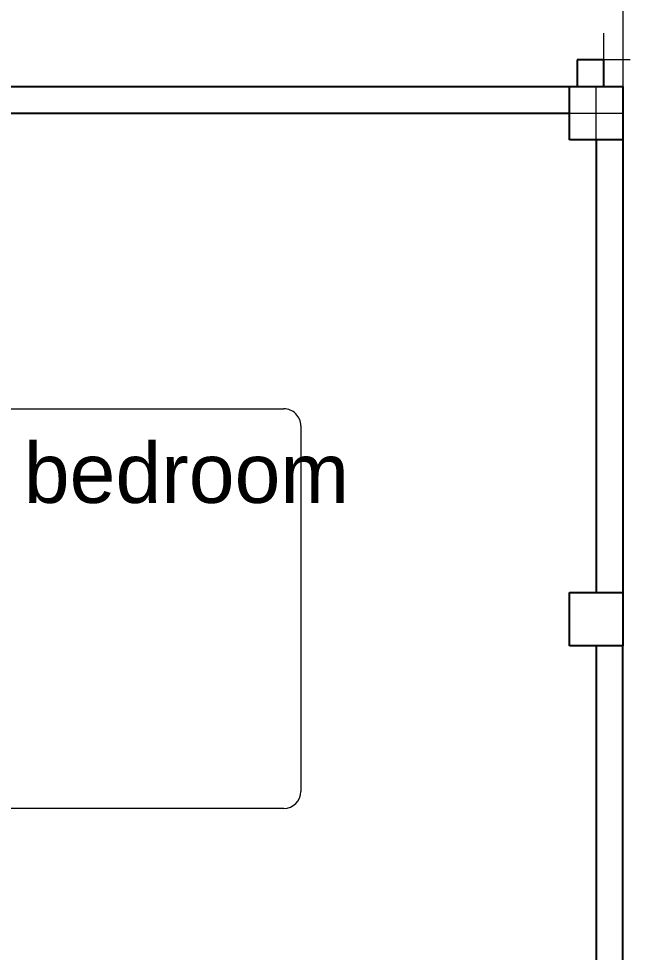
# Model space of a CAD drawing. Header units: metres. Extents: x 6.9 to 88.2, y -7.2 to 15.9.
# Drawn here: x 18.49 to 20.786, y 8.76 to 12.264 of the extents above; entities that cross this region are included whole.
import ezdxf
from ezdxf.enums import TextEntityAlignment as Align

# ---------------------------------------------------------------- set-up
doc = ezdxf.new("R2010")
doc.units = ezdxf.units.M
doc.layers.get('0').update_dxf_attribs({"lineweight": 9})
for name, color, linetype, lineweight in [('CASCO', 86, 'Continuous', 5), ('inne_gulv', 252, 'Continuous', 15), ('MOBILIARIO', 4, 'Continuous', 9)]:
    doc.layers.add(name, color=color, linetype=linetype, lineweight=lineweight)
doc.layers.add('walls', color=6, linetype='Continuous')
doc.styles.add('COTA50', font='swissci.ttf', dxfattribs={"height": 0.09})

# ---------------------------------------------------------------- blocks, each defined once
blk = doc.blocks.new('BEDASD')
at = {"layer": 'MOBILIARIO'}
for p, q in [((133.395, 12.884), (133.395, 13.2121)), ((133.395, 13.2121), (133.8051, 13.2121)), ((133.8051, 13.2121), (133.8051, 12.884)), ((133.8496, 13.2121), (135.3501, 13.2121)), ((133.8496, 13.1479), (133.8496, 13.2121)), ((135.8047, 13.2121), (135.3946, 13.2121)), ((135.3946, 13.2121), (135.3946, 12.884)), ((135.8047, 12.884), (135.8047, 13.2121)), ((133.8496, 13.1479), (135.3501, 13.1479)), ((134.6199, 13.1051), (133.9138, 13.1051)), ((133.9138, 13.1051), (133.9138, 12.8056)), ((134.6199, 12.8056), (134.6199, 13.1051)), ((135.2859, 13.1051), (134.6798, 13.1051)), ((134.6798, 13.1051), (134.6798, 12.8056)), ((135.2859, 12.8056), (135.2859, 13.1051)), ((133.8496, 11.3702), (133.8496, 13.0837)), ((135.3501, 13.0837), (135.3501, 11.3702)), ((133.8051, 12.884), (133.395, 12.884)), ((133.436, 12.843), (133.436, 12.884)), ((133.8051, 12.884), (133.7641, 12.884)), ((133.7641, 12.884), (133.7641, 12.843)), ((135.3946, 12.884), (135.4356, 12.884)), ((135.3946, 12.884), (135.8047, 12.884)), ((135.4356, 12.884), (135.4356, 12.843)), ((135.7637, 12.843), (135.7637, 12.884)), ((133.7641, 12.843), (133.436, 12.843)), ((135.4356, 12.843), (135.7637, 12.843)), ((133.9138, 12.8056), (134.6199, 12.8056)), ((134.6798, 12.8056), (135.3501, 12.8056)), ((134.6157, 12.7628), (135.3501, 12.7628)), ((134.3417, 12.5916), (135.3501, 12.5916)), ((135.2859, 11.306), (133.9138, 11.306))]:
    blk.add_line(p, q, dxfattribs=at)
for centre, radius, start, end in [((133.9138, 13.0837), 0.0642, 90, 180), ((135.2859, 13.0837), 0.0642, 0, 90), ((133.4003, 12.9553), 0.5349, 343.7398, 16.2602), ((135.1334, 12.9553), 0.5349, 163.7398, 196.2602), ((134.1663, 12.9553), 0.5349, 343.7398, 16.2602), ((135.7994, 12.9553), 0.5349, 163.7398, 196.2602), ((134.7549, 12.1789), 0.5848, 93.1663, 132.0658), ((134.6741, 11.9841), 0.7809, 94.2918, 111.7676), ((133.7337, 14.5725), 1.9736, 273.3665, 289.2534), ((133.8817, 13.196), 0.7561, 267.5673, 309.5461), ((133.9138, 11.3702), 0.0642, 180, 270), ((135.2859, 11.3702), 0.0642, 270, 0)]:
    blk.add_arc(centre, radius, start, end, dxfattribs=at)
blk = doc.blocks.new('firstfloor')
for p, q in [((20.7577, 14.1646), (20.7577, 12.0091)), ((20.6857, 12.1091), (20.6857, 12.2091)), ((20.6857, 12.1091), (20.5857, 12.1091)), ((20.7857, 12.1091), (20.6857, 12.1091)), ((20.6857, 12.0091), (20.6857, 12.1091)), ((20.6577, 11.9091), (20.6577, 12.0091)), ((20.5577, 11.9091), (20.6577, 11.9091)), ((20.6577, 11.8091), (20.6577, 11.9091)), ((20.6577, 11.9091), (20.7577, 11.9091))]:
    blk.add_line(p, q)
at = {"layer": 'walls'}
for p, q in [((20.6857, 12.1091), (20.5857, 12.1091)), ((20.5857, 12.1091), (20.5857, 12.0091)), ((20.6857, 12.0091), (20.6857, 12.1091)), ((17.4577, 12.0091), (20.5577, 12.0091)), ((20.5577, 11.9091), (20.5577, 12.0091)), ((20.5577, 12.0091), (20.5857, 12.0091)), ((20.5857, 12.0091), (20.6857, 12.0091)), ((20.6857, 12.0091), (20.7577, 12.0091)), ((20.7577, 12.0091), (20.7577, 11.8091)), ((17.4577, 11.9091), (20.5577, 11.9091)), ((20.5577, 11.8091), (20.5577, 11.9091)), ((20.6577, 11.8091), (20.5577, 11.8091)), ((20.7577, 11.8091), (20.6577, 11.8091)), ((20.6577, 11.8091), (20.6577, 10.1094)), ((20.7577, 11.8091), (20.7577, 10.1094)), ((20.5577, 9.9094), (20.5577, 10.1094)), ((20.5577, 10.1094), (20.6577, 10.1094)), ((20.6577, 10.1094), (20.7577, 10.1094)), ((20.7577, 10.1094), (20.7577, 9.9094)), ((20.6577, 9.9094), (20.5577, 9.9094)), ((20.7577, 9.9094), (20.6577, 9.9094)), ((20.6577, 9.9094), (20.6577, 7.3094)), ((20.7577, 7.3094), (20.7577, 9.9094))]:
    blk.add_line(p, q, dxfattribs=at)
at = {"layer": 'inne_gulv', "rotation": 89.99999999999999}
blk.add_blockref('BEDASD', (30.8553, -124.5505), dxfattribs=at)
at = {"layer": 'CASCO', "style": 'COTA50', "width": 1.2}
blk.add_text('bedroom', height=0.225, dxfattribs=at).set_placement((19.1199, 10.5631, 1.2459), align=Align.MIDDLE)

msp = doc.modelspace()

# ---------------------------------------------------------------- block references
msp.add_blockref('firstfloor', (0, 0))

doc.saveas('drawing.dxf')
